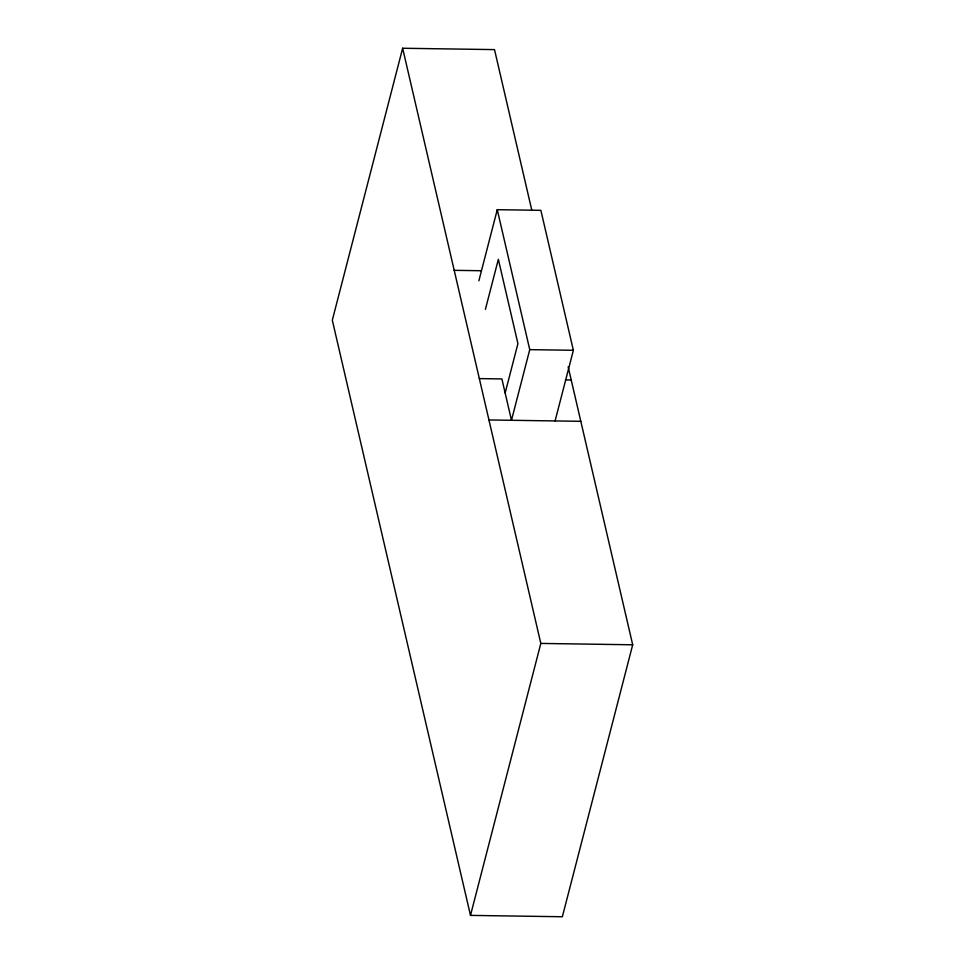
<?xml version="1.0" encoding="UTF-8"?>
<svg xmlns="http://www.w3.org/2000/svg" width="965" height="965" viewBox="0 0 965 965"><rect width="100%" height="100%" fill="white"/><g stroke="black" fill="none" stroke-linecap="round" stroke-linejoin="round"><path stroke-width="1.45" d="M531.824 210.334L494.514 49.613L402.646 48.25L332.31 320.211L470.486 915.387L562.354 916.75L632.69 644.789L568.156 366.796M478.869 280.815L497.265 209.682L540.87 210.334L573.367 350.295L555.092 420.933M485.407 309.355L498.35 259.32L517.928 343.624L505.153 393.02M497.265 209.682L529.749 349.644L511.486 420.282L501.884 378.931L479.34 378.594M470.486 915.387L540.822 643.426L402.646 48.25M454.201 270.333L481.306 270.731M529.749 349.644L573.367 350.295M565.49 379.872L571.208 379.957M488.941 419.956L580.809 421.319M540.822 643.426L632.69 644.789"/></g></svg>
